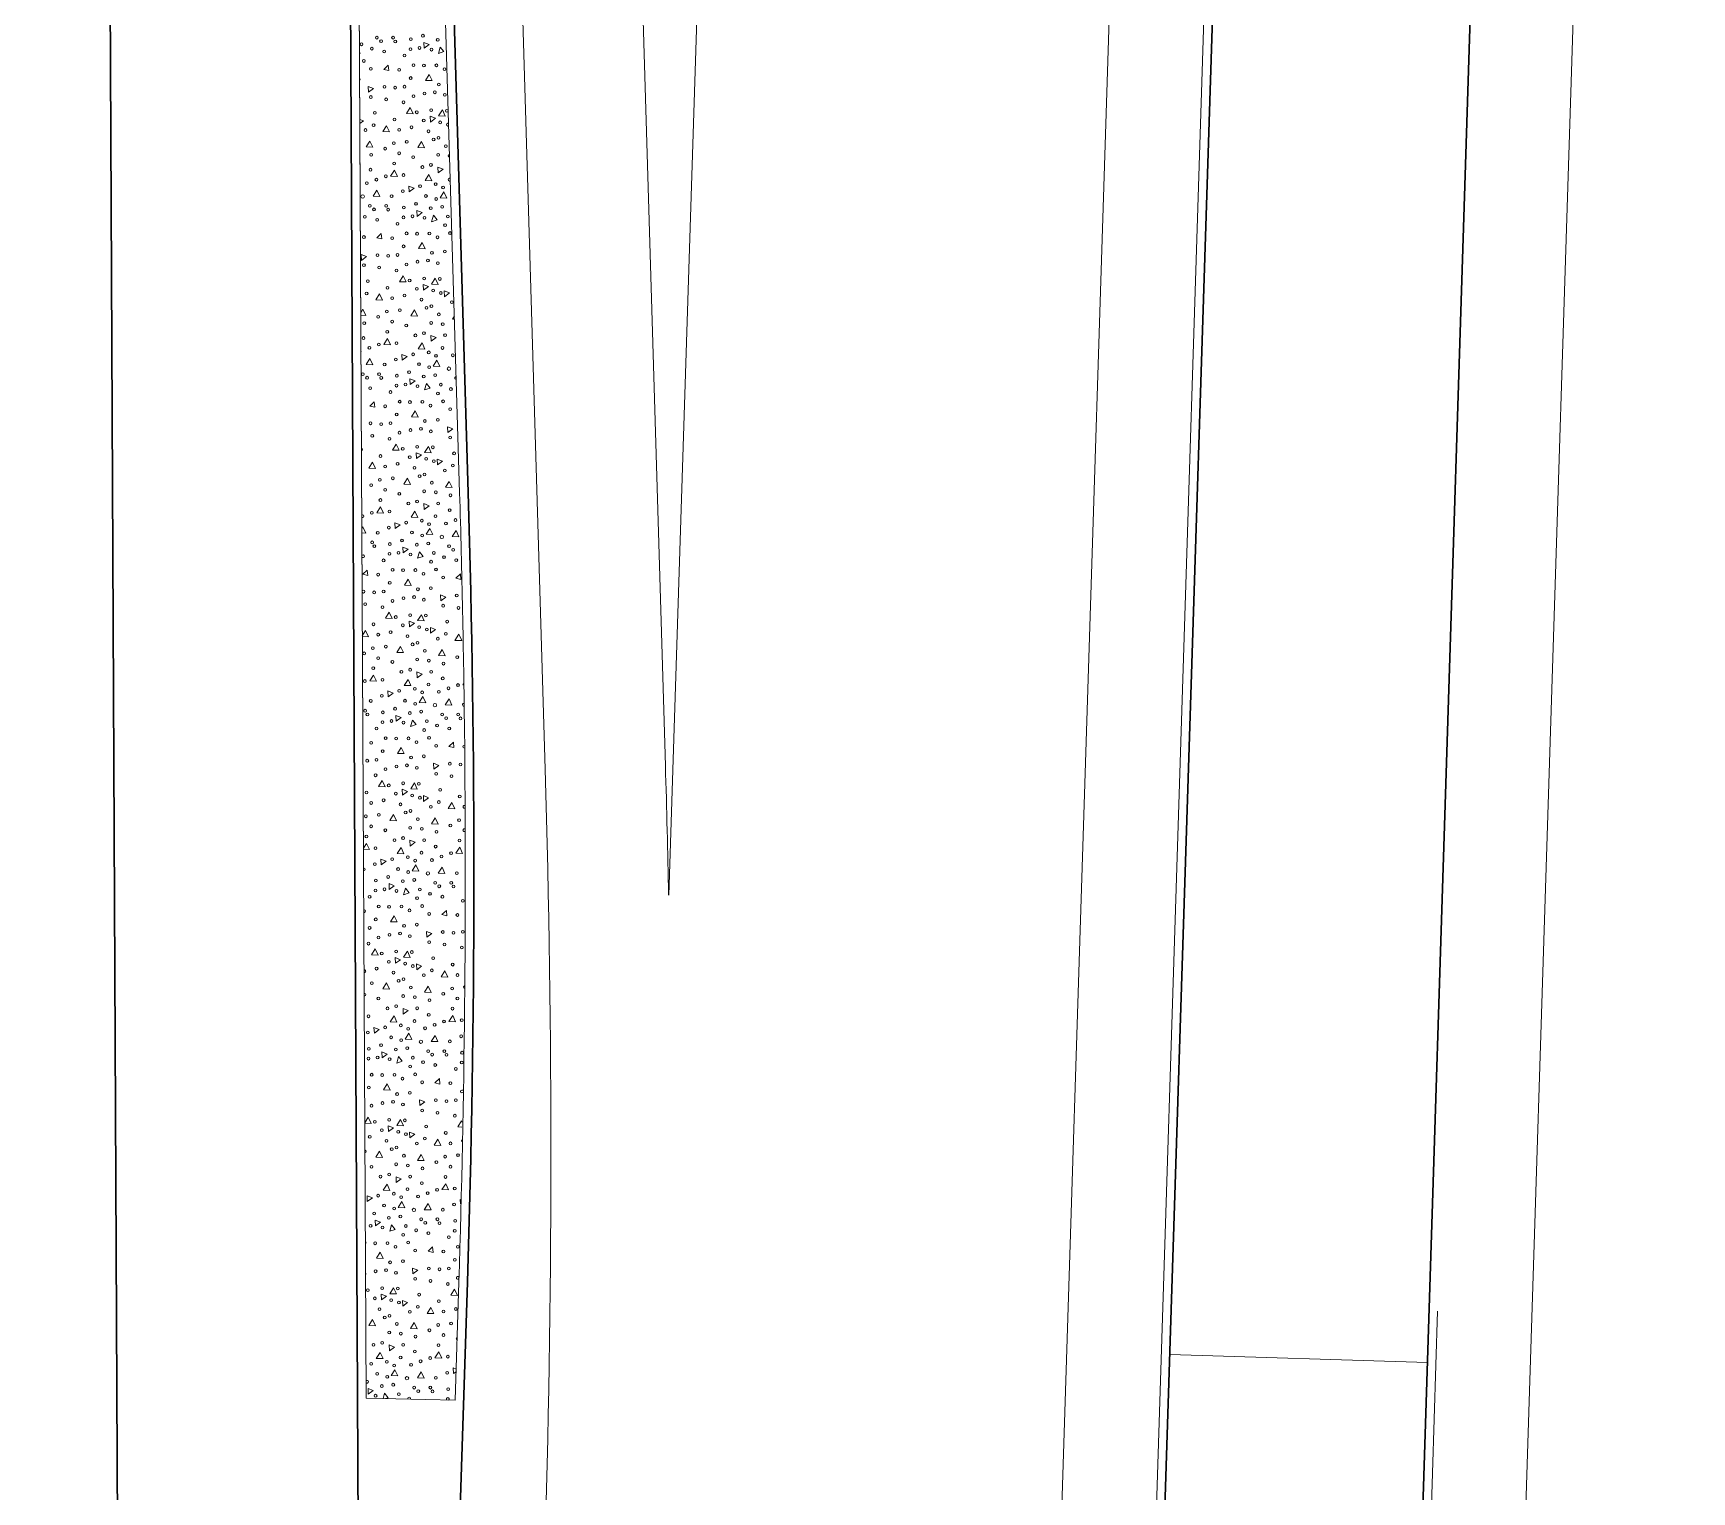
# Model space of a CAD drawing. Extents: x 2536801 to 2538856, y 7112140 to 7131569.
# Drawn here: x 2537846.6 to 2538039.7, y 7120506.2 to 7120676 of the extents above; entities that cross this region are included whole.
import ezdxf

# ---------------------------------------------------------------- set-up
doc = ezdxf.new("R2010")
doc.units = 0
doc.header["$LTSCALE"] = 100
doc.header["$MEASUREMENT"] = 0
for name, color, linetype, lineweight in [('D_CTB_1', 2, 'Continuous', 0), ('D_EOS_ML', 7, 'Continuous', 30), ('D_EOS_RMP', 1, 'Continuous', 30), ('D_EOT_ML', 7, 'Continuous', 13), ('D_EOT_RMP', 1, 'Continuous', 13), ('D_FOC_FR', 3, 'Continuous', 30), ('D_RIPRAP_1', 7, 'Continuous', 0)]:
    doc.layers.add(name, color=color, linetype=linetype, lineweight=lineweight)

msp = doc.modelspace()

# ---------------------------------------------------------------- linework, layer by layer
at = {"layer": 'D_CTB_1', "linetype": 'Continuous', "lineweight": 0, "ltscale": 0.025}
for p, q in [((2537962.61, 7120042.5), (2538047.63, 7122711.15)), ((2537882.54, 7121076.2), (2537885.32, 7120517.13)), ((2537895.68, 7120516.87), (2537896.12, 7120530.64)), ((2537937.91, 7118262.38), (2538010.07, 7120527.23)), ((2537978.89, 7120522.22), (2538008.88, 7120521.27))]:
    msp.add_line(p, q, dxfattribs=at)
msp.add_arc((2536405.87, 7120578.12), 1491, 358.17507, 0.64393, dxfattribs=at)
at = {"layer": 'D_EOS_ML'}
for p, q in [((2537858.55, 7116745.35), (2538220.42, 7128102.78)), ((2537888.54, 7116744.4), (2538250.41, 7128101.82)), ((2537872.4, 7119754.94), (2537897.12, 7120530.61))]:
    msp.add_line(p, q, dxfattribs=at)
at = {"layer": 'D_EOS_RMP'}
msp.add_line((2537897.21, 7120622.54), (2537889.33, 7120887.17), dxfattribs=at)
at = {"layer": 'D_EOS_RMP', "extrusion": (0, 0, -1)}
msp.add_arc((-2536405.87, 7120578.12), 1492, 178.29403, 181.82493, dxfattribs=at)
at = {"layer": 'D_EOT_ML'}
for p, q in [((2537846.56, 7116745.74), (2538208.43, 7128103.16)), ((2537900.53, 7116744.02), (2538262.4, 7128101.44)), ((2537920.56, 7120575.68), (2538034.73, 7124158.82))]:
    msp.add_line(p, q, dxfattribs=at)
at = {"layer": 'D_EOT_RMP'}
for p, q in [((2537906.18, 7120590.32), (2537897.33, 7120887.41)), ((2537920.17, 7120590.73), (2537911.32, 7120887.83))]:
    msp.add_line(p, q, dxfattribs=at)
for radius, start in [(1500, 358.17507), (1514, 1.13609)]:
    msp.add_arc((2536406.84, 7120545.66), radius, start, 1.70597, dxfattribs=at)
at = {"layer": 'D_FOC_FR'}
for p, q in [((2537881.54, 7121076.19), (2537884.54, 7120472.93)), ((2537854.98, 7120785.72), (2537856.54, 7120472.79))]:
    msp.add_line(p, q, dxfattribs=at)
at = {"layer": 'D_RIPRAP_1', "color": 7, "linetype": 'Continuous', "lineweight": 0}
for p, q in [((2537887.37, 7120671.77), (2537887.89, 7120672.27)), ((2537887.95, 7120671.64), (2537887.37, 7120671.77)), ((2537887.89, 7120672.27), (2537887.95, 7120671.64)), ((2537886.56, 7120652.19), (2537887.07, 7120652.68)), ((2537887.14, 7120652.05), (2537886.56, 7120652.19)), ((2537887.07, 7120652.68), (2537887.14, 7120652.05)), ((2537885.74, 7120632.6), (2537886.26, 7120633.1)), ((2537886.32, 7120632.47), (2537885.74, 7120632.6)), ((2537886.26, 7120633.1), (2537886.32, 7120632.47)), ((2537884.93, 7120613.02), (2537885.45, 7120613.51)), ((2537885.51, 7120612.88), (2537884.93, 7120613.02)), ((2537885.45, 7120613.51), (2537885.51, 7120612.88)), ((2537895.78, 7120612.57), (2537896.3, 7120613.06)), ((2537896.3, 7120613.06), (2537896.36, 7120612.43)), ((2537896.36, 7120612.43), (2537895.78, 7120612.57)), ((2537894.97, 7120592.98), (2537895.48, 7120593.48)), ((2537895.48, 7120593.48), (2537895.54, 7120592.85)), ((2537895.54, 7120592.85), (2537894.97, 7120592.98)), ((2537894.15, 7120573.4), (2537894.67, 7120573.89)), ((2537894.73, 7120573.26), (2537894.15, 7120573.4)), ((2537894.67, 7120573.89), (2537894.73, 7120573.26)), ((2537893.34, 7120553.81), (2537893.86, 7120554.31)), ((2537893.92, 7120553.68), (2537893.34, 7120553.81)), ((2537893.86, 7120554.31), (2537893.92, 7120553.68)), ((2537892.53, 7120534.22), (2537893.04, 7120534.72)), ((2537893.11, 7120534.09), (2537892.53, 7120534.22)), ((2537893.04, 7120534.72), (2537893.11, 7120534.09))]:
    msp.add_line(p, q, dxfattribs=at)
at = {"layer": 'D_RIPRAP_1', "color": 7, "lineweight": 0, "flags": 128}
for points in [[(2537882.54, 7121076.2), (2537885.32, 7120517.13), (2537895.68, 7120516.87), (2537896.12, 7120530.64)], [(2537896.21, 7120622.51), (2537888.33, 7120887.14)]]:
    msp.add_lwpolyline(points, dxfattribs=at)
at = {"layer": 'D_RIPRAP_1', "color": 7, "linetype": 'Continuous', "lineweight": 0, "flags": 128}
for points in [[(2537892.09, 7120674.26), (2537892.05, 7120674.93), (2537892.67, 7120674.69)], [(2537894.39, 7120673.86), (2537893.76, 7120673.64), (2537893.96, 7120674.39)], [(2537893, 7120670.48), (2537892.22, 7120670.51), (2537892.66, 7120671.2)], [(2537885.6, 7120669.14), (2537885.56, 7120669.81), (2537886.18, 7120669.57)], [(2537890.79, 7120666.62), (2537890.02, 7120666.65), (2537890.46, 7120667.35)], [(2537894.54, 7120666.34), (2537893.76, 7120666.37), (2537894.2, 7120667.07)], [(2537888.04, 7120664.51), (2537887.26, 7120664.54), (2537887.7, 7120665.23)], [(2537892.81, 7120665.66), (2537892.78, 7120666.33), (2537893.39, 7120666.09)], [(2537886.11, 7120662.73), (2537885.33, 7120662.76), (2537885.77, 7120663.45)], [(2537892.11, 7120662.65), (2537891.34, 7120662.68), (2537891.77, 7120663.38)], [(2537888.96, 7120659.32), (2537888.18, 7120659.35), (2537888.62, 7120660.05)], [(2537892.98, 7120658.81), (2537892.2, 7120658.85), (2537892.64, 7120659.54)], [(2537893.72, 7120659.74), (2537893.68, 7120660.41), (2537894.3, 7120660.16)], [(2537886.91, 7120656.99), (2537886.13, 7120657.02), (2537886.57, 7120657.72)], [(2537890.34, 7120657.52), (2537890.31, 7120658.19), (2537890.92, 7120657.95)], [(2537894.71, 7120656.8), (2537893.93, 7120656.84), (2537894.37, 7120657.53)], [(2537891.27, 7120654.68), (2537891.24, 7120655.35), (2537891.85, 7120655.11)], [(2537893.58, 7120654.27), (2537892.94, 7120654.06), (2537893.15, 7120654.81)], [(2537892.18, 7120650.89), (2537891.41, 7120650.92), (2537891.85, 7120651.62)], [(2537884.79, 7120649.56), (2537884.75, 7120650.23), (2537885.37, 7120649.99)], [(2537889.98, 7120647.04), (2537889.2, 7120647.07), (2537889.64, 7120647.76)], [(2537893.72, 7120646.76), (2537892.95, 7120646.79), (2537893.38, 7120647.48)], [(2537887.23, 7120644.92), (2537886.45, 7120644.95), (2537886.89, 7120645.65)], [(2537892, 7120646.08), (2537891.96, 7120646.75), (2537892.58, 7120646.51)], [(2537894.46, 7120645.33), (2537894.42, 7120646), (2537895.04, 7120645.76)], [(2537891.3, 7120643.07), (2537890.52, 7120643.1), (2537890.96, 7120643.79)], [(2537888.15, 7120639.73), (2537887.37, 7120639.77), (2537887.81, 7120640.46)], [(2537892.16, 7120639.23), (2537891.39, 7120639.26), (2537891.83, 7120639.96)], [(2537892.91, 7120640.15), (2537892.87, 7120640.82), (2537893.49, 7120640.58)], [(2537886.1, 7120637.41), (2537885.32, 7120637.44), (2537885.76, 7120638.13)], [(2537889.53, 7120637.94), (2537889.49, 7120638.61), (2537890.11, 7120638.36)], [(2537893.9, 7120637.22), (2537893.12, 7120637.25), (2537893.56, 7120637.95)], [(2537890.46, 7120635.09), (2537890.42, 7120635.76), (2537891.04, 7120635.52)], [(2537892.77, 7120634.69), (2537892.13, 7120634.47), (2537892.34, 7120635.22)], [(2537891.37, 7120631.31), (2537890.59, 7120631.34), (2537891.03, 7120632.03)], [(2537894.82, 7120629.52), (2537894.78, 7120630.19), (2537895.4, 7120629.95)], [(2537889.17, 7120627.45), (2537888.39, 7120627.48), (2537888.83, 7120628.18)], [(2537891.19, 7120626.49), (2537891.15, 7120627.16), (2537891.77, 7120626.92)], [(2537892.91, 7120627.17), (2537892.13, 7120627.2), (2537892.57, 7120627.9)], [(2537893.65, 7120625.75), (2537893.61, 7120626.42), (2537894.23, 7120626.18)], [(2537886.42, 7120625.33), (2537885.64, 7120625.37), (2537886.08, 7120626.06)], [(2537890.49, 7120623.48), (2537889.71, 7120623.51), (2537890.15, 7120624.21)], [(2537895.33, 7120623.11), (2537894.55, 7120623.14), (2537894.99, 7120623.83)], [(2537887.34, 7120620.15), (2537886.56, 7120620.18), (2537887, 7120620.87)], [(2537891.35, 7120619.64), (2537890.57, 7120619.68), (2537891.01, 7120620.37)], [(2537892.09, 7120620.57), (2537892.06, 7120621.24), (2537892.67, 7120620.99)], [(2537888.72, 7120618.35), (2537888.68, 7120619.02), (2537889.3, 7120618.78)], [(2537893.08, 7120617.63), (2537892.31, 7120617.67), (2537892.74, 7120618.36)], [(2537896.13, 7120617.37), (2537895.35, 7120617.4), (2537895.79, 7120618.1)], [(2537889.65, 7120615.51), (2537889.61, 7120616.18), (2537890.23, 7120615.94)], [(2537891.95, 7120615.1), (2537891.32, 7120614.89), (2537891.52, 7120615.64)], [(2537890.56, 7120611.72), (2537889.78, 7120611.75), (2537890.22, 7120612.45)], [(2537894.01, 7120609.94), (2537893.97, 7120610.61), (2537894.59, 7120610.37)], [(2537888.36, 7120607.87), (2537887.58, 7120607.9), (2537888.02, 7120608.59)], [(2537890.38, 7120606.91), (2537890.34, 7120607.58), (2537890.96, 7120607.34)], [(2537892.1, 7120607.59), (2537891.32, 7120607.62), (2537891.76, 7120608.31)], [(2537892.83, 7120606.16), (2537892.8, 7120606.83), (2537893.41, 7120606.59)], [(2537896.45, 7120605.3), (2537895.67, 7120605.33), (2537896.11, 7120606.03)], [(2537889.67, 7120603.9), (2537888.9, 7120603.93), (2537889.34, 7120604.62)], [(2537894.52, 7120603.52), (2537893.74, 7120603.55), (2537894.18, 7120604.25)], [(2537886.52, 7120600.56), (2537885.75, 7120600.6), (2537886.18, 7120601.29)], [(2537891.28, 7120600.98), (2537891.24, 7120601.65), (2537891.86, 7120601.41)], [(2537887.9, 7120598.77), (2537887.87, 7120599.44), (2537888.48, 7120599.19)], [(2537890.54, 7120600.06), (2537889.76, 7120600.09), (2537890.2, 7120600.78)], [(2537892.27, 7120598.05), (2537891.49, 7120598.08), (2537891.93, 7120598.78)], [(2537895.32, 7120597.79), (2537894.54, 7120597.82), (2537894.98, 7120598.51)], [(2537888.83, 7120595.92), (2537888.8, 7120596.59), (2537889.41, 7120596.35)], [(2537891.14, 7120595.52), (2537890.5, 7120595.3), (2537890.71, 7120596.05)], [(2537889.75, 7120592.14), (2537888.97, 7120592.17), (2537889.41, 7120592.86)], [(2537893.19, 7120590.35), (2537893.16, 7120591.02), (2537893.77, 7120590.78)], [(2537887.54, 7120588.28), (2537886.77, 7120588.31), (2537887.2, 7120589.01)], [(2537889.56, 7120587.32), (2537889.53, 7120587.99), (2537890.14, 7120587.75)], [(2537891.28, 7120588), (2537890.51, 7120588.03), (2537890.95, 7120588.73)], [(2537892.02, 7120586.58), (2537891.99, 7120587.25), (2537892.6, 7120587.01)], [(2537895.64, 7120585.71), (2537894.86, 7120585.75), (2537895.3, 7120586.44)], [(2537888.86, 7120584.31), (2537888.08, 7120584.34), (2537888.52, 7120585.04)], [(2537893.71, 7120583.94), (2537892.93, 7120583.97), (2537893.37, 7120584.66)], [(2537890.47, 7120581.39), (2537890.43, 7120582.07), (2537891.05, 7120581.82)], [(2537887.09, 7120579.18), (2537887.05, 7120579.85), (2537887.67, 7120579.61)], [(2537889.72, 7120580.47), (2537888.95, 7120580.51), (2537889.39, 7120581.2)], [(2537896.56, 7120580.53), (2537895.78, 7120580.56), (2537896.22, 7120581.25)], [(2537891.46, 7120578.46), (2537890.68, 7120578.5), (2537891.12, 7120579.19)], [(2537894.5, 7120578.2), (2537893.73, 7120578.23), (2537894.17, 7120578.93)], [(2537888.02, 7120576.34), (2537887.99, 7120577.01), (2537888.6, 7120576.77)], [(2537890.33, 7120575.93), (2537889.69, 7120575.72), (2537889.9, 7120576.47)], [(2537888.93, 7120572.55), (2537888.16, 7120572.58), (2537888.6, 7120573.28)], [(2537892.38, 7120570.77), (2537892.34, 7120571.44), (2537892.96, 7120571.2)], [(2537886.73, 7120568.7), (2537885.95, 7120568.73), (2537886.39, 7120569.42)], [(2537888.75, 7120567.74), (2537888.71, 7120568.41), (2537889.33, 7120568.16)], [(2537890.47, 7120568.42), (2537889.69, 7120568.45), (2537890.13, 7120569.14)], [(2537891.21, 7120566.99), (2537891.17, 7120567.66), (2537891.79, 7120567.42)], [(2537894.82, 7120566.13), (2537894.05, 7120566.16), (2537894.49, 7120566.86)], [(2537888.05, 7120564.72), (2537887.27, 7120564.76), (2537887.71, 7120565.45)], [(2537892.89, 7120564.35), (2537892.12, 7120564.38), (2537892.55, 7120565.08)], [(2537889.65, 7120561.81), (2537889.62, 7120562.48), (2537890.23, 7120562.24)], [(2537888.91, 7120560.89), (2537888.13, 7120560.92), (2537888.57, 7120561.61)], [(2537895.74, 7120560.94), (2537894.97, 7120560.97), (2537895.41, 7120561.67)], [(2537886.28, 7120559.6), (2537886.24, 7120560.27), (2537886.86, 7120560.02)], [(2537890.64, 7120558.88), (2537889.87, 7120558.91), (2537890.31, 7120559.6)], [(2537893.69, 7120558.62), (2537892.91, 7120558.65), (2537893.35, 7120559.34)], [(2537887.21, 7120556.75), (2537887.17, 7120557.42), (2537887.79, 7120557.18)], [(2537889.51, 7120556.34), (2537888.88, 7120556.13), (2537889.08, 7120556.88)], [(2537888.12, 7120552.97), (2537887.34, 7120553), (2537887.78, 7120553.69)], [(2537891.57, 7120551.18), (2537891.53, 7120551.85), (2537892.15, 7120551.61)], [(2537889.66, 7120548.83), (2537888.88, 7120548.86), (2537889.32, 7120549.56)], [(2537887.94, 7120548.15), (2537887.9, 7120548.82), (2537888.52, 7120548.58)], [(2537890.4, 7120547.41), (2537890.36, 7120548.08), (2537890.98, 7120547.84)], [(2537894.01, 7120546.54), (2537893.23, 7120546.58), (2537893.67, 7120547.27)], [(2537887.24, 7120545.14), (2537886.46, 7120545.17), (2537886.9, 7120545.87)], [(2537892.08, 7120544.77), (2537891.3, 7120544.8), (2537891.74, 7120545.49)], [(2537888.1, 7120541.3), (2537887.32, 7120541.33), (2537887.76, 7120542.03)], [(2537888.84, 7120542.22), (2537888.81, 7120542.89), (2537889.42, 7120542.65)], [(2537894.93, 7120541.36), (2537894.15, 7120541.39), (2537894.59, 7120542.08)], [(2537885.46, 7120540.01), (2537885.43, 7120540.68), (2537886.05, 7120540.44)], [(2537889.83, 7120539.29), (2537889.05, 7120539.33), (2537889.49, 7120540.02)], [(2537892.88, 7120539.03), (2537892.1, 7120539.06), (2537892.54, 7120539.76)], [(2537886.4, 7120537.17), (2537886.36, 7120537.84), (2537886.98, 7120537.6)], [(2537888.7, 7120536.76), (2537888.07, 7120536.55), (2537888.27, 7120537.3)], [(2537887.31, 7120533.38), (2537886.53, 7120533.41), (2537886.97, 7120534.11)], [(2537890.75, 7120531.6), (2537890.72, 7120532.27), (2537891.33, 7120532.03)], [(2537888.85, 7120529.25), (2537888.07, 7120529.28), (2537888.51, 7120529.97)], [(2537895.95, 7120529.07), (2537895.17, 7120529.11), (2537895.61, 7120529.8)], [(2537887.12, 7120528.57), (2537887.09, 7120529.24), (2537887.7, 7120528.99)], [(2537889.58, 7120527.82), (2537889.55, 7120528.49), (2537890.16, 7120528.25)], [(2537893.2, 7120526.96), (2537892.42, 7120526.99), (2537892.86, 7120527.69)], [(2537886.42, 7120525.55), (2537885.64, 7120525.59), (2537886.08, 7120526.28)], [(2537891.27, 7120525.18), (2537890.49, 7120525.21), (2537890.93, 7120525.91)], [(2537887.29, 7120521.72), (2537886.51, 7120521.75), (2537886.95, 7120522.44)], [(2537888.03, 7120522.64), (2537887.99, 7120523.31), (2537888.61, 7120523.07)], [(2537894.12, 7120521.77), (2537893.34, 7120521.8), (2537893.78, 7120522.5)], [(2537889.02, 7120519.71), (2537888.24, 7120519.74), (2537888.68, 7120520.43)], [(2537892.07, 7120519.45), (2537891.29, 7120519.48), (2537891.73, 7120520.17)], [(2537885.58, 7120517.58), (2537885.55, 7120518.25), (2537886.16, 7120518.01)]]:
    msp.add_lwpolyline(points, close=True, dxfattribs=at)
for points in [[(2537884.58, 7120665.96), (2537885.01, 7120665.8), (2537884.58, 7120665.49)], [(2537884.69, 7120643.45), (2537884.96, 7120643.87), (2537885.3, 7120643.14), (2537884.7, 7120643.17)], [(2537895.61, 7120642.71), (2537895.37, 7120642.72), (2537895.6, 7120643.09)], [(2537884.82, 7120618.35), (2537884.95, 7120618.55), (2537885.28, 7120617.82), (2537884.82, 7120617.84)], [(2537884.88, 7120605.87), (2537885.27, 7120606.48), (2537885.6, 7120605.75), (2537884.88, 7120605.78)], [(2537896.67, 7120600.14), (2537896.59, 7120600.15), (2537896.67, 7120600.27)], [(2537885.01, 7120581.12), (2537885.37, 7120581.7), (2537885.71, 7120580.98), (2537885.01, 7120581.01)], [(2537896.81, 7120568.28), (2537896.8, 7120568.28), (2537896.81, 7120568.3)], [(2537885.16, 7120549.18), (2537885.58, 7120549.84), (2537885.92, 7120549.11), (2537885.16, 7120549.14)], [(2537896.48, 7120548.67), (2537895.99, 7120548.69), (2537896.43, 7120549.39), (2537896.5, 7120549.24)], [(2537896.3, 7120539.73), (2537896.28, 7120540.23), (2537896.31, 7120540.22)], [(2537895.79, 7120520.19), (2537895.5, 7120519.98), (2537895.46, 7120520.65), (2537895.8, 7120520.51)], [(2537887.29, 7120517.08), (2537887.46, 7120517.71), (2537887.89, 7120517.17), (2537887.59, 7120517.08)]]:
    msp.add_lwpolyline(points, dxfattribs=at)
at = {"layer": 'D_RIPRAP_1', "color": 7, "linetype": 'Continuous', "lineweight": 0}
for centre, radius in [((2537884.79, 7120674.71), 0.163), ((2537886.58, 7120675.48), 0.163), ((2537887.06, 7120675.07), 0.163), ((2537888.46, 7120675.48), 0.163), ((2537888.72, 7120675.04), 0.163), ((2537890.52, 7120675.3), 0.163), ((2537891.54, 7120674.28), 0.163), ((2537891.94, 7120675.71), 0.163), ((2537893.66, 7120675.22), 0.163), ((2537885.06, 7120672.77), 0.163), ((2537885.98, 7120674.2), 0.163), ((2537887.42, 7120673.86), 0.163), ((2537889.79, 7120673.4), 0.163), ((2537890.48, 7120674.15), 0.163), ((2537892.93, 7120674.09), 0.163), ((2537885.88, 7120671.85), 0.163), ((2537889.16, 7120671.74), 0.163), ((2537890.51, 7120670.78), 0.163), ((2537890.85, 7120672.28), 0.163), ((2537892.06, 7120672.25), 0.163), ((2537893.5, 7120672.26), 0.163), ((2537894.44, 7120671.82), 0.163), ((2537885.88, 7120668.57), 0.163), ((2537887.46, 7120669.76), 0.163), ((2537888.71, 7120669.66), 0.163), ((2537889.79, 7120669.77), 0.163), ((2537890.83, 7120668.67), 0.163), ((2537892.12, 7120668.98), 0.163), ((2537893.33, 7120669.12), 0.163), ((2537893.8, 7120670.03), 0.163), ((2537894.49, 7120668.82), 0.163), ((2537886.34, 7120666.72), 0.163), ((2537887.66, 7120668.3), 0.163), ((2537889.68, 7120667.96), 0.163), ((2537891.21, 7120666.79), 0.163), ((2537892.89, 7120667.03), 0.163), ((2537894.71, 7120666.97), 0.163), ((2537885.26, 7120664.73), 0.163), ((2537886.2, 7120665.3), 0.163), ((2537888.62, 7120665.95), 0.163), ((2537889.17, 7120664.74), 0.163), ((2537890.61, 7120665.05), 0.163), ((2537892.03, 7120665.83), 0.163), ((2537893.94, 7120665.62), 0.163), ((2537888.55, 7120663.19), 0.163), ((2537890.05, 7120663.36), 0.163), ((2537892.58, 7120664.58), 0.163), ((2537893.18, 7120663.62), 0.163), ((2537893.74, 7120663.81), 0.163), ((2537894.61, 7120662.85), 0.163), ((2537885.92, 7120661.83), 0.163), ((2537887.53, 7120662.56), 0.163), ((2537888.6, 7120660.83), 0.163), ((2537889.17, 7120662.02), 0.163), ((2537890.81, 7120661.56), 0.163), ((2537893.71, 7120661.85), 0.163), ((2537885.83, 7120660.11), 0.163), ((2537886.52, 7120658.95), 0.163), ((2537887.61, 7120659.34), 0.163), ((2537889.67, 7120659.49), 0.163), ((2537891.87, 7120660.42), 0.163), ((2537892.87, 7120660.66), 0.163), ((2537884.92, 7120656.99), 0.199), ((2537885.4, 7120658.55), 0.163), ((2537888.29, 7120657.02), 0.163), ((2537889.59, 7120657.62), 0.163), ((2537891.6, 7120658.2), 0.163), ((2537892.29, 7120657.05), 0.163), ((2537893.42, 7120658.43), 0.163), ((2537894.28, 7120658.03), 0.163), ((2537885.76, 7120655.9), 0.163), ((2537886.24, 7120655.49), 0.163), ((2537887.65, 7120655.9), 0.163), ((2537887.9, 7120655.46), 0.163), ((2537889.71, 7120655.71), 0.163), ((2537891.13, 7120656.13), 0.163), ((2537892.84, 7120655.63), 0.163), ((2537893.48, 7120656.7), 0.163), ((2537894.18, 7120655.78), 0.163), ((2537885.17, 7120654.62), 0.163), ((2537886.6, 7120654.28), 0.163), ((2537888.98, 7120653.81), 0.163), ((2537889.67, 7120654.56), 0.163), ((2537890.72, 7120654.69), 0.163), ((2537892.12, 7120654.5), 0.163), ((2537894.51, 7120653.65), 0.163), ((2537894.83, 7120654.67), 0.163), ((2537885.07, 7120652.27), 0.163), ((2537888.35, 7120652.15), 0.163), ((2537889.69, 7120651.19), 0.163), ((2537890.04, 7120652.7), 0.163), ((2537891.25, 7120652.66), 0.163), ((2537892.69, 7120652.68), 0.163), ((2537893.63, 7120652.24), 0.163), ((2537895.09, 7120652.74), 0.163), ((2537886.65, 7120650.17), 0.163), ((2537887.9, 7120650.08), 0.163), ((2537888.98, 7120650.19), 0.163), ((2537891.3, 7120649.4), 0.163), ((2537892.52, 7120649.54), 0.163), ((2537892.99, 7120650.44), 0.163), ((2537893.67, 7120649.23), 0.163), ((2537894.49, 7120650.58), 0.163), ((2537885.07, 7120648.99), 0.163), ((2537886.85, 7120648.72), 0.163), ((2537888.86, 7120648.38), 0.163), ((2537890.02, 7120649.08), 0.163), ((2537892.08, 7120647.44), 0.163), ((2537893.9, 7120647.39), 0.163), ((2537885.38, 7120645.71), 0.163), ((2537885.53, 7120647.13), 0.163), ((2537887.81, 7120646.37), 0.163), ((2537889.8, 7120645.46), 0.163), ((2537890.39, 7120647.21), 0.163), ((2537891.22, 7120646.25), 0.163), ((2537893.13, 7120646.04), 0.163), ((2537894.03, 7120645.76), 0.163), ((2537887.74, 7120643.6), 0.163), ((2537888.36, 7120645.16), 0.163), ((2537889.24, 7120643.77), 0.163), ((2537891.77, 7120644.99), 0.163), ((2537892.36, 7120644.03), 0.163), ((2537892.92, 7120644.22), 0.163), ((2537895.3, 7120644.7), 0.163), ((2537885.11, 7120642.25), 0.163), ((2537886.72, 7120642.98), 0.163), ((2537888.36, 7120642.43), 0.163), ((2537890, 7120641.98), 0.163), ((2537892.9, 7120642.27), 0.163), ((2537893.79, 7120643.27), 0.163), ((2537894.24, 7120642.14), 0.163), ((2537885.02, 7120640.52), 0.163), ((2537886.8, 7120639.76), 0.163), ((2537887.79, 7120641.25), 0.163), ((2537888.86, 7120639.91), 0.163), ((2537891.06, 7120640.83), 0.163), ((2537892.06, 7120641.08), 0.163), ((2537894.51, 7120640.84), 0.163), ((2537885.7, 7120639.37), 0.163), ((2537888.78, 7120638.03), 0.163), ((2537890.79, 7120638.62), 0.163), ((2537892.61, 7120638.85), 0.163), ((2537893.46, 7120638.44), 0.163), ((2537894.21, 7120639.36), 0.163), ((2537895.43, 7120638.51), 0.163), ((2537884.95, 7120636.31), 0.163), ((2537885.43, 7120635.9), 0.163), ((2537886.83, 7120636.31), 0.163), ((2537887.09, 7120635.87), 0.163), ((2537887.48, 7120637.44), 0.163), ((2537888.9, 7120636.13), 0.163), ((2537890.32, 7120636.54), 0.163), ((2537891.48, 7120637.47), 0.163), ((2537892.03, 7120636.05), 0.163), ((2537892.66, 7120637.12), 0.163), ((2537893.37, 7120636.2), 0.163), ((2537894.96, 7120636.95), 0.199), ((2537885.79, 7120634.69), 0.163), ((2537888.17, 7120634.23), 0.163), ((2537888.86, 7120634.98), 0.163), ((2537889.91, 7120635.11), 0.163), ((2537891.31, 7120634.92), 0.163), ((2537893.69, 7120634.06), 0.163), ((2537894.02, 7120635.09), 0.163), ((2537895.2, 7120634.58), 0.163), ((2537887.54, 7120632.57), 0.163), ((2537889.23, 7120633.11), 0.163), ((2537890.43, 7120633.07), 0.163), ((2537891.87, 7120633.09), 0.163), ((2537892.81, 7120632.65), 0.163), ((2537894.28, 7120633.15), 0.163), ((2537895.11, 7120632.23), 0.163), ((2537885.84, 7120630.59), 0.163), ((2537887.08, 7120630.49), 0.163), ((2537888.17, 7120630.6), 0.163), ((2537888.88, 7120631.61), 0.163), ((2537891.71, 7120629.95), 0.163), ((2537892.17, 7120630.86), 0.163), ((2537893.67, 7120631), 0.163), ((2537886.04, 7120629.13), 0.163), ((2537888.05, 7120628.79), 0.163), ((2537889.2, 7120629.5), 0.163), ((2537890.49, 7120629.81), 0.163), ((2537892.86, 7120629.65), 0.163), ((2537895.1, 7120628.95), 0.163), ((2537886.99, 7120626.78), 0.163), ((2537889.58, 7120627.62), 0.163), ((2537890.4, 7120626.66), 0.163), ((2537891.26, 7120627.86), 0.163), ((2537892.32, 7120626.45), 0.163), ((2537893.09, 7120627.8), 0.163), ((2537893.21, 7120626.18), 0.163), ((2537895.56, 7120627.09), 0.163), ((2537887.55, 7120625.57), 0.163), ((2537888.43, 7120624.19), 0.163), ((2537888.99, 7120625.88), 0.163), ((2537890.96, 7120625.41), 0.163), ((2537891.55, 7120624.45), 0.163), ((2537892.11, 7120624.64), 0.163), ((2537894.49, 7120625.11), 0.163), ((2537895.42, 7120625.68), 0.163), ((2537885.91, 7120623.39), 0.163), ((2537886.92, 7120624.02), 0.163), ((2537887.54, 7120622.85), 0.163), ((2537889.19, 7120622.39), 0.163), ((2537892.08, 7120622.68), 0.163), ((2537892.98, 7120623.68), 0.163), ((2537893.43, 7120622.56), 0.163), ((2537895.14, 7120622.21), 0.163), ((2537886.98, 7120621.66), 0.163), ((2537888.05, 7120620.32), 0.163), ((2537890.24, 7120621.25), 0.163), ((2537891.25, 7120621.49), 0.163), ((2537893.7, 7120621.25), 0.163), ((2537895.05, 7120620.49), 0.163), ((2537885.99, 7120620.17), 0.163), ((2537887.97, 7120618.45), 0.163), ((2537889.98, 7120619.03), 0.163), ((2537891.8, 7120619.26), 0.163), ((2537892.65, 7120618.86), 0.163), ((2537893.4, 7120619.78), 0.163), ((2537894.62, 7120618.93), 0.163), ((2537895.74, 7120619.33), 0.163), ((2537886.02, 7120616.73), 0.163), ((2537886.67, 7120617.85), 0.163), ((2537888.08, 7120616.54), 0.163), ((2537889.5, 7120616.96), 0.163), ((2537890.66, 7120617.88), 0.163), ((2537891.22, 7120616.46), 0.163), ((2537891.85, 7120617.53), 0.163), ((2537892.56, 7120616.61), 0.163), ((2537894.14, 7120617.37), 0.199), ((2537886.28, 7120616.29), 0.163), ((2537887.36, 7120614.64), 0.163), ((2537888.05, 7120615.39), 0.163), ((2537889.1, 7120615.52), 0.163), ((2537890.49, 7120615.33), 0.163), ((2537892.88, 7120614.48), 0.163), ((2537893.2, 7120615.5), 0.163), ((2537894.39, 7120615), 0.163), ((2537894.98, 7120616.28), 0.163), ((2537895.46, 7120615.87), 0.163), ((2537895.82, 7120614.66), 0.163), ((2537886.72, 7120612.98), 0.163), ((2537888.41, 7120613.53), 0.163), ((2537889.62, 7120613.49), 0.163), ((2537891.06, 7120613.51), 0.163), ((2537892, 7120613.07), 0.163), ((2537893.46, 7120613.57), 0.163), ((2537894.29, 7120612.65), 0.163), ((2537885.02, 7120611), 0.163), ((2537886.27, 7120610.91), 0.163), ((2537887.36, 7120611.02), 0.163), ((2537888.07, 7120612.02), 0.163), ((2537891.36, 7120611.27), 0.163), ((2537892.86, 7120611.41), 0.163), ((2537895.87, 7120610.55), 0.163), ((2537885.22, 7120609.55), 0.163), ((2537887.24, 7120609.2), 0.163), ((2537888.39, 7120609.91), 0.163), ((2537889.68, 7120610.23), 0.163), ((2537890.9, 7120610.37), 0.163), ((2537892.05, 7120610.06), 0.163), ((2537894.29, 7120609.36), 0.163), ((2537896.07, 7120609.1), 0.163), ((2537886.18, 7120607.2), 0.163), ((2537888.77, 7120608.04), 0.163), ((2537889.59, 7120607.08), 0.163), ((2537890.45, 7120608.27), 0.163), ((2537891.5, 7120606.87), 0.163), ((2537892.27, 7120608.22), 0.163), ((2537894.75, 7120607.51), 0.163), ((2537886.74, 7120605.99), 0.163), ((2537888.18, 7120606.29), 0.163), ((2537890.14, 7120605.82), 0.163), ((2537890.74, 7120604.86), 0.163), ((2537891.3, 7120605.05), 0.163), ((2537892.4, 7120606.59), 0.163), ((2537893.67, 7120605.52), 0.163), ((2537894.6, 7120606.09), 0.163), ((2537885.09, 7120603.81), 0.163), ((2537886.11, 7120604.43), 0.163), ((2537886.73, 7120603.26), 0.163), ((2537887.62, 7120604.6), 0.163), ((2537891.27, 7120603.1), 0.163), ((2537892.17, 7120604.1), 0.163), ((2537892.62, 7120602.97), 0.163), ((2537895.94, 7120603.36), 0.163), ((2537886.16, 7120602.08), 0.163), ((2537888.38, 7120602.81), 0.163), ((2537889.43, 7120601.66), 0.163), ((2537890.44, 7120601.91), 0.163), ((2537892.89, 7120601.67), 0.163), ((2537894.24, 7120600.9), 0.163), ((2537894.33, 7120602.62), 0.163), ((2537885.17, 7120600.59), 0.163), ((2537887.23, 7120600.74), 0.163), ((2537889.16, 7120599.45), 0.163), ((2537890.99, 7120599.68), 0.163), ((2537891.84, 7120599.27), 0.163), ((2537892.59, 7120600.19), 0.163), ((2537893.8, 7120599.34), 0.163), ((2537894.92, 7120599.75), 0.163), ((2537896.02, 7120600.13), 0.163), ((2537885.21, 7120597.14), 0.163), ((2537885.86, 7120598.27), 0.163), ((2537887.15, 7120598.86), 0.163), ((2537888.69, 7120597.37), 0.163), ((2537889.85, 7120598.3), 0.163), ((2537891.04, 7120597.95), 0.163), ((2537891.74, 7120597.03), 0.163), ((2537893.33, 7120597.78), 0.199), ((2537885.47, 7120596.7), 0.163), ((2537887.23, 7120595.81), 0.163), ((2537887.27, 7120596.95), 0.163), ((2537888.28, 7120595.94), 0.163), ((2537889.68, 7120595.75), 0.163), ((2537890.41, 7120596.87), 0.163), ((2537892.39, 7120595.92), 0.163), ((2537893.58, 7120595.41), 0.163), ((2537894.17, 7120596.69), 0.163), ((2537894.65, 7120596.28), 0.163), ((2537896.05, 7120596.69), 0.163), ((2537896.31, 7120596.25), 0.163), ((2537885.91, 7120593.4), 0.163), ((2537886.54, 7120595.06), 0.163), ((2537887.6, 7120593.94), 0.163), ((2537888.81, 7120593.9), 0.163), ((2537890.25, 7120593.92), 0.163), ((2537891.19, 7120593.48), 0.163), ((2537892.07, 7120594.89), 0.163), ((2537892.65, 7120593.98), 0.163), ((2537895.01, 7120595.07), 0.163), ((2537885.46, 7120591.32), 0.163), ((2537886.54, 7120591.43), 0.163), ((2537887.25, 7120592.44), 0.163), ((2537890.55, 7120591.69), 0.163), ((2537892.05, 7120591.83), 0.163), ((2537893.48, 7120593.06), 0.163), ((2537886.43, 7120589.62), 0.163), ((2537887.58, 7120590.33), 0.163), ((2537888.87, 7120590.64), 0.163), ((2537890.08, 7120590.78), 0.163), ((2537891.23, 7120590.48), 0.163), ((2537893.47, 7120589.78), 0.163), ((2537895.06, 7120590.97), 0.163), ((2537895.26, 7120589.51), 0.163), ((2537896.31, 7120590.87), 0.163), ((2537885.37, 7120587.61), 0.163), ((2537887.95, 7120588.45), 0.163), ((2537888.78, 7120587.49), 0.163), ((2537889.64, 7120588.69), 0.163), ((2537891.46, 7120588.63), 0.163), ((2537893.94, 7120587.92), 0.163), ((2537885.92, 7120586.4), 0.163), ((2537887.36, 7120586.71), 0.163), ((2537889.33, 7120586.24), 0.163), ((2537890.48, 7120585.47), 0.163), ((2537890.69, 7120587.28), 0.163), ((2537891.59, 7120587.01), 0.163), ((2537892.86, 7120585.94), 0.163), ((2537893.79, 7120586.51), 0.163), ((2537896.22, 7120587.16), 0.163), ((2537885.3, 7120584.85), 0.163), ((2537885.92, 7120583.68), 0.163), ((2537886.8, 7120585.02), 0.163), ((2537889.92, 7120585.28), 0.163), ((2537890.46, 7120583.51), 0.163), ((2537891.35, 7120584.51), 0.163), ((2537895.13, 7120583.77), 0.163), ((2537896.14, 7120584.4), 0.163), ((2537885.35, 7120582.49), 0.163), ((2537887.56, 7120583.22), 0.163), ((2537888.62, 7120582.08), 0.163), ((2537889.62, 7120582.32), 0.163), ((2537891.8, 7120583.39), 0.163), ((2537892.07, 7120582.08), 0.163), ((2537893.52, 7120583.04), 0.163), ((2537896.2, 7120582.04), 0.163), ((2537886.42, 7120581.15), 0.163), ((2537888.35, 7120579.86), 0.163), ((2537890.17, 7120580.09), 0.163), ((2537891.03, 7120579.69), 0.163), ((2537891.78, 7120580.61), 0.163), ((2537892.99, 7120579.76), 0.163), ((2537893.42, 7120581.32), 0.163), ((2537894.11, 7120580.16), 0.163), ((2537895.21, 7120580.55), 0.163), ((2537886.34, 7120579.28), 0.163), ((2537887.88, 7120577.79), 0.163), ((2537889.04, 7120578.71), 0.163), ((2537890.23, 7120578.36), 0.163), ((2537892.52, 7120578.2), 0.199), ((2537895.89, 7120578.23), 0.163), ((2537886.42, 7120576.22), 0.163), ((2537886.46, 7120577.37), 0.163), ((2537887.47, 7120576.35), 0.163), ((2537888.87, 7120576.16), 0.163), ((2537889.59, 7120577.29), 0.163), ((2537890.93, 7120577.44), 0.163), ((2537891.58, 7120576.33), 0.163), ((2537892.76, 7120575.83), 0.163), ((2537893.36, 7120577.11), 0.163), ((2537893.84, 7120576.7), 0.163), ((2537895.24, 7120577.11), 0.163), ((2537895.5, 7120576.67), 0.163), ((2537885.73, 7120575.47), 0.163), ((2537886.79, 7120574.36), 0.163), ((2537887.99, 7120574.32), 0.163), ((2537889.44, 7120574.34), 0.163), ((2537890.37, 7120573.9), 0.163), ((2537891.25, 7120575.31), 0.163), ((2537891.84, 7120574.4), 0.163), ((2537894.2, 7120575.49), 0.163), ((2537896.58, 7120575.02), 0.163), ((2537886.44, 7120572.85), 0.163), ((2537889.74, 7120572.1), 0.163), ((2537891.23, 7120572.24), 0.163), ((2537892.67, 7120573.48), 0.163), ((2537895.95, 7120573.36), 0.163), ((2537885.61, 7120570.03), 0.163), ((2537885.73, 7120571.85), 0.163), ((2537886.76, 7120570.74), 0.163), ((2537888.05, 7120571.06), 0.163), ((2537889.27, 7120571.2), 0.163), ((2537890.42, 7120570.89), 0.163), ((2537892.66, 7120570.19), 0.163), ((2537894.24, 7120571.38), 0.163), ((2537895.49, 7120571.29), 0.163), ((2537896.58, 7120571.4), 0.163), ((2537887.14, 7120568.87), 0.163), ((2537888.83, 7120569.1), 0.163), ((2537890.65, 7120569.05), 0.163), ((2537893.12, 7120568.34), 0.163), ((2537894.44, 7120569.93), 0.163), ((2537896.46, 7120569.58), 0.163), ((2537886.55, 7120567.12), 0.163), ((2537887.96, 7120567.91), 0.163), ((2537888.52, 7120566.65), 0.163), ((2537889.88, 7120567.7), 0.163), ((2537890.77, 7120567.42), 0.163), ((2537892.05, 7120566.35), 0.163), ((2537892.98, 7120566.92), 0.163), ((2537895.4, 7120567.58), 0.163), ((2537895.96, 7120566.37), 0.163), ((2537885.99, 7120565.43), 0.163), ((2537889.11, 7120565.69), 0.163), ((2537889.67, 7120565.88), 0.163), ((2537890.54, 7120564.93), 0.163), ((2537895.33, 7120564.81), 0.163), ((2537886.75, 7120563.64), 0.163), ((2537887.81, 7120562.49), 0.163), ((2537888.81, 7120562.74), 0.163), ((2537889.64, 7120563.93), 0.163), ((2537890.99, 7120563.8), 0.163), ((2537891.26, 7120562.5), 0.163), ((2537892.71, 7120563.45), 0.163), ((2537894.31, 7120564.19), 0.163), ((2537895.38, 7120562.46), 0.163), ((2537895.95, 7120563.64), 0.163), ((2537885.61, 7120561.57), 0.163), ((2537889.36, 7120560.51), 0.163), ((2537890.96, 7120561.02), 0.163), ((2537892.61, 7120561.73), 0.163), ((2537893.3, 7120560.58), 0.163), ((2537894.39, 7120560.96), 0.163), ((2537896.45, 7120561.12), 0.163), ((2537885.53, 7120559.69), 0.163), ((2537887.54, 7120560.28), 0.163), ((2537888.23, 7120559.12), 0.163), ((2537889.41, 7120558.78), 0.163), ((2537890.21, 7120560.1), 0.163), ((2537891.7, 7120558.61), 0.199), ((2537892.18, 7120560.17), 0.163), ((2537895.08, 7120558.65), 0.163), ((2537896.38, 7120559.24), 0.163), ((2537885.61, 7120556.64), 0.163), ((2537885.64, 7120557.78), 0.163), ((2537886.66, 7120556.77), 0.163), ((2537887.06, 7120558.2), 0.163), ((2537888.06, 7120556.58), 0.163), ((2537888.78, 7120557.7), 0.163), ((2537890.12, 7120557.86), 0.163), ((2537890.76, 7120556.75), 0.163), ((2537892.55, 7120557.52), 0.163), ((2537893.02, 7120557.11), 0.163), ((2537894.43, 7120557.52), 0.163), ((2537894.69, 7120557.08), 0.163), ((2537896.49, 7120557.33), 0.163), ((2537885.97, 7120554.77), 0.163), ((2537887.18, 7120554.73), 0.163), ((2537888.62, 7120554.75), 0.163), ((2537890.44, 7120555.72), 0.163), ((2537891.03, 7120554.81), 0.163), ((2537891.95, 7120556.24), 0.163), ((2537893.38, 7120555.9), 0.163), ((2537895.76, 7120555.44), 0.163), ((2537896.45, 7120556.19), 0.163), ((2537885.63, 7120553.27), 0.163), ((2537889.56, 7120554.31), 0.163), ((2537890.42, 7120552.66), 0.163), ((2537891.85, 7120553.89), 0.163), ((2537895.13, 7120553.78), 0.163), ((2537885.95, 7120551.16), 0.163), ((2537887.24, 7120551.47), 0.163), ((2537888.46, 7120551.61), 0.163), ((2537888.92, 7120552.52), 0.163), ((2537889.61, 7120551.31), 0.163), ((2537893.43, 7120551.8), 0.163), ((2537894.68, 7120551.7), 0.163), ((2537895.76, 7120551.81), 0.163), ((2537886.33, 7120549.28), 0.163), ((2537888.01, 7120549.52), 0.163), ((2537889.83, 7120549.46), 0.163), ((2537891.85, 7120550.61), 0.163), ((2537892.31, 7120548.75), 0.163), ((2537893.63, 7120550.34), 0.163), ((2537895.65, 7120550), 0.163), ((2537885.74, 7120547.54), 0.163), ((2537887.15, 7120548.32), 0.163), ((2537887.7, 7120547.07), 0.163), ((2537889.07, 7120548.11), 0.163), ((2537889.96, 7120547.84), 0.163), ((2537892.16, 7120547.34), 0.163), ((2537894.59, 7120547.99), 0.163), ((2537888.3, 7120546.11), 0.163), ((2537888.86, 7120546.3), 0.163), ((2537889.73, 7120545.34), 0.163), ((2537891.23, 7120546.77), 0.163), ((2537894.52, 7120545.23), 0.163), ((2537895.14, 7120546.78), 0.163), ((2537896.02, 7120545.4), 0.163), ((2537885.94, 7120544.05), 0.163), ((2537888, 7120543.15), 0.163), ((2537888.83, 7120544.34), 0.163), ((2537890.18, 7120544.21), 0.163), ((2537891.89, 7120543.87), 0.163), ((2537893.5, 7120544.6), 0.163), ((2537895.14, 7120544.06), 0.163), ((2537886.99, 7120542.91), 0.163), ((2537890.15, 7120541.44), 0.163), ((2537890.45, 7120542.91), 0.163), ((2537891.8, 7120542.15), 0.163), ((2537893.58, 7120541.38), 0.163), ((2537894.57, 7120542.87), 0.163), ((2537895.64, 7120541.53), 0.163), ((2537886.73, 7120540.69), 0.163), ((2537887.41, 7120539.54), 0.163), ((2537888.55, 7120540.92), 0.163), ((2537888.6, 7120539.19), 0.163), ((2537889.4, 7120540.52), 0.163), ((2537891.37, 7120540.59), 0.163), ((2537892.49, 7120540.99), 0.163), ((2537895.56, 7120539.66), 0.163), ((2537885.85, 7120537.18), 0.163), ((2537886.25, 7120538.62), 0.163), ((2537887.97, 7120538.12), 0.163), ((2537889.31, 7120538.27), 0.163), ((2537889.95, 7120537.16), 0.163), ((2537890.89, 7120539.03), 0.199), ((2537891.73, 7120537.94), 0.163), ((2537892.21, 7120537.53), 0.163), ((2537893.62, 7120537.94), 0.163), ((2537893.87, 7120537.5), 0.163), ((2537894.26, 7120539.06), 0.163), ((2537895.68, 7120537.75), 0.163), ((2537887.24, 7120536.99), 0.163), ((2537889.63, 7120536.14), 0.163), ((2537891.14, 7120536.66), 0.163), ((2537892.57, 7120536.32), 0.163), ((2537894.95, 7120535.85), 0.163), ((2537895.64, 7120536.6), 0.163), ((2537886.37, 7120535.15), 0.163), ((2537887.81, 7120535.17), 0.163), ((2537888.75, 7120534.73), 0.163), ((2537890.21, 7120535.23), 0.163), ((2537891.04, 7120534.31), 0.163), ((2537894.32, 7120534.19), 0.163), ((2537896.01, 7120534.74), 0.163), ((2537886.43, 7120531.89), 0.163), ((2537887.64, 7120532.03), 0.163), ((2537888.11, 7120532.93), 0.163), ((2537888.8, 7120531.72), 0.163), ((2537889.61, 7120533.07), 0.163), ((2537892.62, 7120532.21), 0.163), ((2537893.87, 7120532.12), 0.163), ((2537894.95, 7120532.22), 0.163), ((2537895.66, 7120533.23), 0.163), ((2537885.52, 7120529.7), 0.163), ((2537887.2, 7120529.93), 0.163), ((2537889.02, 7120529.88), 0.163), ((2537891.04, 7120531.02), 0.163), ((2537892.82, 7120530.76), 0.163), ((2537894.83, 7120530.41), 0.163), ((2537886.34, 7120528.74), 0.163), ((2537888.25, 7120528.53), 0.163), ((2537889.15, 7120528.25), 0.163), ((2537891.35, 7120527.75), 0.163), ((2537891.5, 7120529.17), 0.163), ((2537893.78, 7120528.41), 0.163), ((2537886.89, 7120527.48), 0.163), ((2537887.49, 7120526.52), 0.163), ((2537888.05, 7120526.71), 0.163), ((2537888.91, 7120525.76), 0.163), ((2537890.42, 7120527.18), 0.163), ((2537893.71, 7120525.64), 0.163), ((2537894.33, 7120527.2), 0.163), ((2537895.21, 7120525.81), 0.163), ((2537895.77, 7120527.5), 0.163), ((2537888.02, 7120524.76), 0.163), ((2537889.36, 7120524.63), 0.163), ((2537891.08, 7120524.28), 0.163), ((2537892.69, 7120525.02), 0.163), ((2537894.33, 7120524.47), 0.163), ((2537886.18, 7120523.32), 0.163), ((2537887.18, 7120523.57), 0.163), ((2537889.34, 7120521.85), 0.163), ((2537889.63, 7120523.33), 0.163), ((2537890.99, 7120522.56), 0.163), ((2537892.77, 7120521.79), 0.163), ((2537893.76, 7120523.29), 0.163), ((2537894.83, 7120521.95), 0.163), ((2537885.91, 7120521.11), 0.163), ((2537886.6, 7120519.95), 0.163), ((2537887.73, 7120521.34), 0.163), ((2537888.59, 7120520.93), 0.163), ((2537890.55, 7120521), 0.163), ((2537891.67, 7120521.41), 0.163), ((2537894.75, 7120520.07), 0.163), ((2537887.15, 7120518.53), 0.163), ((2537887.79, 7120519.61), 0.163), ((2537888.49, 7120518.69), 0.163), ((2537890.08, 7120519.44), 0.199), ((2537890.92, 7120518.35), 0.163), ((2537891.4, 7120517.94), 0.163), ((2537892.8, 7120518.35), 0.163), ((2537893.06, 7120517.91), 0.163), ((2537893.45, 7120519.48), 0.163), ((2537894.87, 7120518.16), 0.163), ((2537886.43, 7120517.41), 0.163), ((2537889.14, 7120517.58), 0.163)]:
    msp.add_circle(centre, radius, dxfattribs=at)
for centre, start, end in [((2537884.47, 7120673.68), 296.6453, 63.9257), ((2537884.45, 7120670.62), 311.2167, 49.3543), ((2537894.84, 7120665.35), 54.4719, 308.94), ((2537884.48, 7120660.87), 322.8166, 37.7544), ((2537895.05, 7120661.73), 94.9515, 268.4604), ((2537895.03, 7120658.95), 53.5408, 309.8711), ((2537884.58, 7120638.96), 325.0424, 35.5286), ((2537895.8, 7120635.86), 84.9833, 278.4287), ((2537884.72, 7120627.55), 290.9119, 69.6592), ((2537884.89, 7120619.78), 241.6587, 118.9124), ((2537884.98, 7120615.11), 210.4421, 150.1289), ((2537896.7, 7120597.82), 84.7938, 277.5561), ((2537896.76, 7120592.95), 81.3454, 278.8008), ((2537896.77, 7120585.95), 82.3889, 277.7573), ((2537896.76, 7120583.23), 79.4121, 280.7341), ((2537885.04, 7120578.68), 261.481, 99.09), ((2537885.1, 7120573.81), 249.8834, 110.6877), ((2537885.11, 7120566.82), 258.3052, 102.2659), ((2537896.84, 7120564.98), 96.5383, 261.1391), ((2537885.11, 7120564.09), 264.8684, 95.7027), ((2537896.48, 7120552.82), 54.3596, 303.3177), ((2537896.58, 7120547.09), 143.0397, 214.6376), ((2537885.18, 7120545.85), 271.779, 88.792), ((2537885.16, 7120535.19), 297.0283, 63.5427), ((2537885.14, 7120531.57), 314.3346, 46.2364), ((2537895.99, 7120531.12), 27.8565, 329.8208), ((2537895.97, 7120524.02), 111.0693, 245.2808), ((2537885.44, 7120519.03), 220.5844, 139.9867), ((2537890.33, 7120517.07), 334.5276, 202.5718), ((2537894.83, 7120517.02), 309.264, 227.8355)]:
    msp.add_arc(centre, 0.163, start, end, dxfattribs=at)
at = {"layer": 'D_RIPRAP_1', "color": 7, "lineweight": 0}
for start, end in [(0.64393, 1.70597), (358.17507, 0.64393)]:
    msp.add_arc((2536405.87, 7120578.12), 1491, start, end, dxfattribs=at)

doc.saveas('drawing.dxf')
